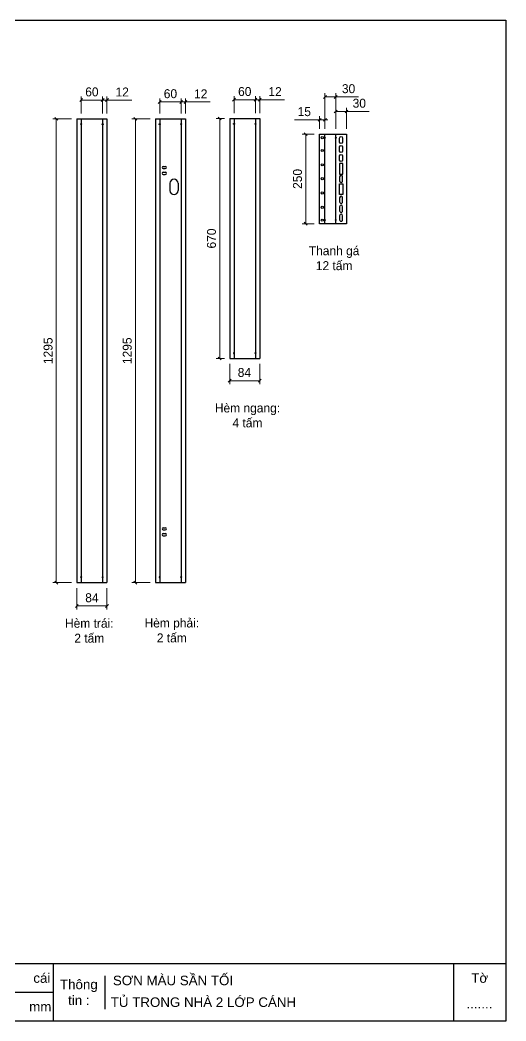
# Model space of a CAD drawing. Header units: millimetres. Extents: x 0 to 3953, y 0 to 2795.
# Drawn here: x 2596 to 3953, y 0 to 2795 of the extents above; entities that cross this region are included whole.
import ezdxf

# ---------------------------------------------------------------- set-up
doc = ezdxf.new("R2010")
doc.units = ezdxf.units.MM
doc.layers.add('CNC', color=7, linetype='Continuous')
doc.layers.add('DIM', color=253, linetype='Continuous')
doc.styles.add('Arial', font='arial.ttf')
doc.dimstyles.new('Dim-25', dxfattribs={"dimtxt": 25, "dimasz": 8, "dimexe": 10, "dimexo": 15, "dimgap": 10, "dimtad": 1, "dimdec": 0, "dimtxsty": 'Standard', "dimblk": 'OBLIQUE', "dimcen": 10, "dimclrd": 5, "dimclre": 5, "dimclrt": 3, "dimazin": 3, "dimtfac": 1, "dimtdec": 0, "dimtmove": 0, "dimatfit": 3, "dimldrblk": 'OBLIQUE', "dimlwd": 9, "dimlwe": 9})

# ---------------------------------------------------------------- blocks, each defined once
blk = doc.blocks.new('f3daunguoc')
at = {"layer": 'CNC', "color": 2, "lineweight": -3}
blk.add_circle((0, 0), 1.5, dxfattribs=at)
blk = doc.blocks.new('*D10')
at = {"color": 0, "linetype": 'ByBlock', "lineweight": -2}
for p, q in [((3042.3, 2562.4), (3050.3, 2570.4)), ((3062.3, 2570.4), (3054.3, 2562.4))]:
    blk.add_line(p, q, dxfattribs=at)
at = {"layer": 'Defpoints', "color": 0, "transparency": 16777216}
for p in [(3058.3, 2566.4), (3046.3, 2519), (3058.3, 2519)]:
    blk.add_point(p, dxfattribs=at)
at = {"layer": 'DIM', "color": 5, "lineweight": 9, "transparency": 16777216}
for p, q in [((3046.3, 2534), (3046.3, 2576.4)), ((3058.3, 2534), (3058.3, 2576.4)), ((3046.3, 2566.4), (3038.3, 2566.4)), ((3046.3, 2566.4), (3058.3, 2566.4)), ((3058.3, 2566.4), (3127.5, 2566.4))]:
    blk.add_line(p, q, dxfattribs=at)
at = {"layer": 'DIM', "color": 3, "transparency": 16777216, "insert": (3100.9, 2589), "char_height": 25, "attachment_point": 5}
blk.add_mtext('12', dxfattribs=at)
blk = doc.blocks.new('_Oblique')
at = {"color": 0, "linetype": 'ByBlock', "lineweight": -2}
blk.add_line((-0.5, -0.5), (0.5, 0.5), dxfattribs=at)
blk = doc.blocks.new('*D11')
at = {"color": 0, "linetype": 'ByBlock', "lineweight": -2}
for p, q in [((2990.3, 2570.4), (2982.3, 2562.4)), ((3042.3, 2562.4), (3050.3, 2570.4))]:
    blk.add_line(p, q, dxfattribs=at)
at = {"layer": 'Defpoints', "color": 0, "transparency": 16777216}
for p in [(2986.3, 2566.4), (2986.3, 2519), (3046.3, 2519)]:
    blk.add_point(p, dxfattribs=at)
at = {"layer": 'DIM', "color": 5, "lineweight": 9, "transparency": 16777216}
for p, q in [((2986.3, 2534), (2986.3, 2576.4)), ((3046.3, 2534), (3046.3, 2576.4)), ((3046.3, 2566.4), (2986.3, 2566.4))]:
    blk.add_line(p, q, dxfattribs=at)
at = {"layer": 'DIM', "color": 3, "transparency": 16777216, "insert": (3016.3, 2589.2), "char_height": 25, "attachment_point": 5}
blk.add_mtext('60', dxfattribs=at)
blk = doc.blocks.new('*D12')
at = {"color": 0, "linetype": 'ByBlock', "lineweight": -2}
for p, q in [((2823.1, 2567.5), (2831.1, 2575.5)), ((2843.1, 2575.5), (2835.1, 2567.5))]:
    blk.add_line(p, q, dxfattribs=at)
at = {"layer": 'Defpoints', "color": 0, "transparency": 16777216}
for p in [(2839.1, 2571.5), (2827.1, 2519), (2839.1, 2519)]:
    blk.add_point(p, dxfattribs=at)
at = {"layer": 'DIM', "color": 5, "lineweight": 9, "transparency": 16777216}
for p, q in [((2827.1, 2571.5), (2819.1, 2571.5)), ((2827.1, 2534), (2827.1, 2581.5)), ((2827.1, 2571.5), (2839.1, 2571.5)), ((2839.1, 2534), (2839.1, 2581.5)), ((2839.1, 2571.5), (2908.3, 2571.5))]:
    blk.add_line(p, q, dxfattribs=at)
at = {"layer": 'DIM', "color": 3, "transparency": 16777216, "insert": (2881.7, 2594.1), "char_height": 25, "attachment_point": 5}
blk.add_mtext('12', dxfattribs=at)
blk = doc.blocks.new('*D13')
at = {"color": 0, "linetype": 'ByBlock', "lineweight": -2}
for p, q in [((2771.1, 2575.5), (2763.1, 2567.5)), ((2823.1, 2567.5), (2831.1, 2575.5))]:
    blk.add_line(p, q, dxfattribs=at)
at = {"layer": 'Defpoints', "color": 0, "transparency": 16777216}
for p in [(2767.1, 2571.5), (2767.1, 2519), (2827.1, 2519)]:
    blk.add_point(p, dxfattribs=at)
at = {"layer": 'DIM', "color": 5, "lineweight": 9, "transparency": 16777216}
for p, q in [((2767.1, 2534), (2767.1, 2581.5)), ((2827.1, 2571.5), (2767.1, 2571.5)), ((2827.1, 2534), (2827.1, 2581.5))]:
    blk.add_line(p, q, dxfattribs=at)
at = {"layer": 'DIM', "color": 3, "transparency": 16777216, "insert": (2797.1, 2594.3), "char_height": 25, "attachment_point": 5}
blk.add_mtext('60', dxfattribs=at)
blk = doc.blocks.new('*D14')
at = {"color": 0, "linetype": 'ByBlock', "lineweight": -2}
for p, q in [((2701.7, 2515), (2693.7, 2523)), ((2693.7, 1228), (2701.7, 1220))]:
    blk.add_line(p, q, dxfattribs=at)
at = {"layer": 'Defpoints', "color": 0, "transparency": 16777216}
for p in [(2755.1, 2519), (2697.7, 1224), (2755.1, 1224)]:
    blk.add_point(p, dxfattribs=at)
at = {"layer": 'DIM', "color": 5, "lineweight": 9, "transparency": 16777216}
for p, q in [((2740.1, 2519), (2687.7, 2519)), ((2697.7, 2519), (2697.7, 1224)), ((2740.1, 1224), (2687.7, 1224))]:
    blk.add_line(p, q, dxfattribs=at)
at = {"layer": 'DIM', "color": 3, "transparency": 16777216, "insert": (2674.9, 1871.5), "char_height": 25, "attachment_point": 5, "rotation": 90}
blk.add_mtext('1295', dxfattribs=at)
blk = doc.blocks.new('*D15')
at = {"color": 0, "linetype": 'ByBlock', "lineweight": -2}
for p, q in [((2922.6, 2515), (2914.6, 2523)), ((2914.6, 1228), (2922.6, 1220))]:
    blk.add_line(p, q, dxfattribs=at)
at = {"layer": 'Defpoints', "color": 0, "transparency": 16777216}
for p in [(2974.3, 2519), (2918.6, 1224), (2974.3, 1224)]:
    blk.add_point(p, dxfattribs=at)
at = {"layer": 'DIM', "color": 5, "lineweight": 9, "transparency": 16777216}
for p, q in [((2959.3, 2519), (2908.6, 2519)), ((2918.6, 2519), (2918.6, 1224)), ((2959.3, 1224), (2908.6, 1224))]:
    blk.add_line(p, q, dxfattribs=at)
at = {"layer": 'DIM', "color": 3, "transparency": 16777216, "insert": (2895.8, 1871.5), "char_height": 25, "attachment_point": 5, "rotation": 90}
blk.add_mtext('1295', dxfattribs=at)
blk = doc.blocks.new('*D16')
at = {"color": 0, "linetype": 'ByBlock', "lineweight": -2}
for p, q in [((3249.8, 2568.5), (3257.8, 2576.5)), ((3269.8, 2576.5), (3261.8, 2568.5))]:
    blk.add_line(p, q, dxfattribs=at)
at = {"layer": 'Defpoints', "color": 0, "transparency": 16777216}
for p in [(3265.8, 2572.5), (3253.8, 2520), (3265.8, 2520)]:
    blk.add_point(p, dxfattribs=at)
at = {"layer": 'DIM', "color": 5, "lineweight": 9, "transparency": 16777216}
for p, q in [((3253.8, 2572.5), (3245.8, 2572.5)), ((3253.8, 2535), (3253.8, 2582.5)), ((3253.8, 2572.5), (3265.8, 2572.5)), ((3265.8, 2535), (3265.8, 2582.5)), ((3265.8, 2572.5), (3335, 2572.5))]:
    blk.add_line(p, q, dxfattribs=at)
at = {"layer": 'DIM', "color": 3, "transparency": 16777216, "insert": (3308.4, 2595.1), "char_height": 25, "attachment_point": 5}
blk.add_mtext('12', dxfattribs=at)
blk = doc.blocks.new('*D17')
at = {"color": 0, "linetype": 'ByBlock', "lineweight": -2}
for p, q in [((3197.8, 2576.5), (3189.8, 2568.5)), ((3249.8, 2568.5), (3257.8, 2576.5))]:
    blk.add_line(p, q, dxfattribs=at)
at = {"layer": 'Defpoints', "color": 0, "transparency": 16777216}
for p in [(3193.8, 2572.5), (3193.8, 2520), (3253.8, 2520)]:
    blk.add_point(p, dxfattribs=at)
at = {"layer": 'DIM', "color": 5, "lineweight": 9, "transparency": 16777216}
for p, q in [((3193.8, 2535), (3193.8, 2582.5)), ((3253.8, 2572.5), (3193.8, 2572.5)), ((3253.8, 2535), (3253.8, 2582.5))]:
    blk.add_line(p, q, dxfattribs=at)
at = {"layer": 'DIM', "color": 3, "transparency": 16777216, "insert": (3223.8, 2595.3), "char_height": 25, "attachment_point": 5}
blk.add_mtext('60', dxfattribs=at)
blk = doc.blocks.new('*D18')
at = {"color": 0, "linetype": 'ByBlock', "lineweight": -2}
for p, q in [((3157.8, 2516), (3149.8, 2524)), ((3149.8, 1854), (3157.8, 1846))]:
    blk.add_line(p, q, dxfattribs=at)
at = {"layer": 'Defpoints', "color": 0, "transparency": 16777216}
for p in [(3181.8, 2520), (3153.8, 1850), (3181.8, 1850)]:
    blk.add_point(p, dxfattribs=at)
at = {"layer": 'DIM', "color": 5, "lineweight": 9, "transparency": 16777216}
for p, q in [((3166.8, 2520), (3143.8, 2520)), ((3153.8, 2520), (3153.8, 1850)), ((3166.8, 1850), (3143.8, 1850))]:
    blk.add_line(p, q, dxfattribs=at)
at = {"layer": 'DIM', "color": 3, "transparency": 16777216, "insert": (3131, 2185), "char_height": 25, "attachment_point": 5, "rotation": 90}
blk.add_mtext('670', dxfattribs=at)
blk = doc.blocks.new('*D19')
at = {"color": 0, "linetype": 'ByBlock', "lineweight": -2}
for p, q in [((2759.1, 1162.9), (2751.1, 1154.9)), ((2835.1, 1154.9), (2843.1, 1162.9))]:
    blk.add_line(p, q, dxfattribs=at)
at = {"layer": 'Defpoints', "color": 0, "transparency": 16777216}
for p in [(2755.1, 1224), (2839.1, 1224), (2839.1, 1158.9)]:
    blk.add_point(p, dxfattribs=at)
at = {"layer": 'DIM', "color": 5, "lineweight": 9, "transparency": 16777216}
for p, q in [((2755.1, 1209), (2755.1, 1148.9)), ((2839.1, 1209), (2839.1, 1148.9)), ((2755.1, 1158.9), (2839.1, 1158.9))]:
    blk.add_line(p, q, dxfattribs=at)
at = {"layer": 'DIM', "color": 3, "transparency": 16777216, "insert": (2797.1, 1181.7), "char_height": 25, "attachment_point": 5}
blk.add_mtext('84', dxfattribs=at)
blk = doc.blocks.new('*D20')
at = {"color": 0, "linetype": 'ByBlock', "lineweight": -2}
for p, q in [((3185.8, 1792), (3177.8, 1784)), ((3261.8, 1784), (3269.8, 1792))]:
    blk.add_line(p, q, dxfattribs=at)
at = {"layer": 'Defpoints', "color": 0, "transparency": 16777216}
for p in [(3181.8, 1850), (3265.8, 1850), (3265.8, 1788)]:
    blk.add_point(p, dxfattribs=at)
at = {"layer": 'DIM', "color": 5, "lineweight": 9, "transparency": 16777216}
for p, q in [((3181.8, 1835), (3181.8, 1778)), ((3265.8, 1835), (3265.8, 1778)), ((3181.8, 1788), (3265.8, 1788))]:
    blk.add_line(p, q, dxfattribs=at)
at = {"layer": 'DIM', "color": 3, "transparency": 16777216, "insert": (3222.8, 1810.8), "char_height": 25, "attachment_point": 5}
blk.add_mtext('84', dxfattribs=at)
blk = doc.blocks.new('KHUNG CHUẨN')
at = {"color": 7}
for p, q in [((19889.2, -28535.2), (16919.2, -28535.2)), ((18939.2, -28535.2), (18939.2, -28655.2)), ((19779.2, -28535.2), (19779.2, -28655.2)), ((19047.6, -28560.2), (19047.6, -28630.2)), ((18939.2, -28595.2), (16919.2, -28595.2))]:
    blk.add_line(p, q, dxfattribs=at)
blk.add_lwpolyline([(16919.2, -26555.2), (19889.2, -26555.2), (19889.2, -28655.2), (16919.2, -28655.2)], close=True, dxfattribs=at)
at = {"color": 2, "char_height": 20, "style": 'Arial'}
for s, insert, width, attachment_point in [('cái', (18897.9, -28565.2), 63.517, 4), ('Tờ', (19834.2, -28565.2), 110, 5), ('Thông\\Ptin :', (18993.4, -28595.2), 108.311, 5), ('mm', (18889.2, -28625.2), 917.634, 4)]:
    blk.add_mtext(s, dxfattribs=dict(at, insert=insert, width=width, attachment_point=attachment_point))
at = {"color": 3, "style": 'Arial'}
for tag, p in [('#01', (17055.6, -28580.1)), ('#02', (17431.4, -28580.1)), ('#03', (18030.6, -28580.1)), ('#08', (18751.7, -28580.1)), ('#10', (19064.8, -28580.1)), ('#04', (17024.8, -28634.6)), ('#05', (17308.5, -28633)), ('#06', (17632.7, -28633.7)), ('#07', (18002, -28634.7)), ('#09', (18753.8, -28632.6)), ('#11', (19060.3, -28625.7)), ('#12', (19806.5, -28628.9))]:
    blk.add_attdef(tag, p, '', height=20, dxfattribs=at)
blk = doc.blocks.new('f2dauxuoi')
at = {"layer": 'CNC', "color": 2, "lineweight": -3}
blk.add_circle((0, 0), 1, dxfattribs=at)
blk = doc.blocks.new('ovan8.5x20')
at = {"layer": 'CNC', "color": 2, "lineweight": -3}
for p, q in [((5.7, 4.2), (-5.8, 4.2)), ((-5.8, -4.2), (5.7, -4.2))]:
    blk.add_line(p, q, dxfattribs=at)
for centre, start, end in [((-5.8, 0), 90, 270), ((5.7, 0), 270, 90)]:
    blk.add_arc(centre, 4.25, start, end, dxfattribs=at)
blk = doc.blocks.new('*D49')
at = {"color": 0, "linetype": 'ByBlock', "lineweight": -2}
for p, q in [((3481.8, 2543.8), (3473.8, 2535.8)), ((3503.8, 2535.8), (3511.8, 2543.8))]:
    blk.add_line(p, q, dxfattribs=at)
at = {"layer": 'Defpoints', "color": 0, "transparency": 16777216}
for p in [(3507.8, 2539.8), (3477.8, 2476.4), (3507.8, 2476.4)]:
    blk.add_point(p, dxfattribs=at)
at = {"layer": 'DIM', "color": 5, "lineweight": 9, "transparency": 16777216}
for p, q in [((3477.8, 2491.4), (3477.8, 2549.8)), ((3507.8, 2491.4), (3507.8, 2549.8)), ((3477.8, 2539.8), (3507.8, 2539.8)), ((3507.8, 2539.8), (3571.5, 2539.8))]:
    blk.add_line(p, q, dxfattribs=at)
at = {"layer": 'DIM', "color": 3, "transparency": 16777216, "insert": (3543.6, 2562.6), "char_height": 25, "attachment_point": 5}
blk.add_mtext('30', dxfattribs=at)
blk = doc.blocks.new('*D50')
at = {"color": 0, "linetype": 'ByBlock', "lineweight": -2}
for p, q in [((3451.8, 2584.4), (3443.8, 2576.4)), ((3473.8, 2576.4), (3481.8, 2584.4))]:
    blk.add_line(p, q, dxfattribs=at)
at = {"layer": 'Defpoints', "color": 0, "transparency": 16777216}
for p in [(3477.8, 2580.4), (3447.8, 2476.4), (3477.8, 2476.4)]:
    blk.add_point(p, dxfattribs=at)
at = {"layer": 'DIM', "color": 5, "lineweight": 9, "transparency": 16777216}
for p, q in [((3447.8, 2491.4), (3447.8, 2590.4)), ((3447.8, 2580.4), (3477.8, 2580.4)), ((3477.8, 2491.4), (3477.8, 2590.4)), ((3477.8, 2580.4), (3541.5, 2580.4))]:
    blk.add_line(p, q, dxfattribs=at)
at = {"layer": 'DIM', "color": 3, "transparency": 16777216, "insert": (3513.6, 2603.2), "char_height": 25, "attachment_point": 5}
blk.add_mtext('30', dxfattribs=at)
blk = doc.blocks.new('*D51')
at = {"color": 0, "linetype": 'ByBlock', "lineweight": -2}
for p, q in [((3428.8, 2512.4), (3436.8, 2520.4)), ((3451.8, 2520.4), (3443.8, 2512.4))]:
    blk.add_line(p, q, dxfattribs=at)
at = {"layer": 'Defpoints', "color": 0, "transparency": 16777216}
for p in [(3432.8, 2516.4), (3432.8, 2476.4), (3447.8, 2476.4)]:
    blk.add_point(p, dxfattribs=at)
at = {"layer": 'DIM', "color": 5, "lineweight": 9, "transparency": 16777216}
for p, q in [((3432.8, 2516.4), (3363.1, 2516.4)), ((3432.8, 2491.4), (3432.8, 2526.4)), ((3447.8, 2516.4), (3432.8, 2516.4)), ((3447.8, 2491.4), (3447.8, 2526.4)), ((3447.8, 2516.4), (3455.8, 2516.4))]:
    blk.add_line(p, q, dxfattribs=at)
at = {"layer": 'DIM', "color": 3, "transparency": 16777216, "insert": (3390, 2539.1), "char_height": 25, "attachment_point": 5}
blk.add_mtext('15', dxfattribs=at)
blk = doc.blocks.new('*D52')
at = {"color": 0, "linetype": 'ByBlock', "lineweight": -2}
for p, q in [((3397.9, 2472.4), (3389.9, 2480.4)), ((3389.9, 2230.4), (3397.9, 2222.4))]:
    blk.add_line(p, q, dxfattribs=at)
at = {"layer": 'Defpoints', "color": 0, "transparency": 16777216}
for p in [(3432.8, 2476.4), (3393.9, 2226.4), (3432.8, 2226.4)]:
    blk.add_point(p, dxfattribs=at)
at = {"layer": 'DIM', "color": 5, "lineweight": 9, "transparency": 16777216}
for p, q in [((3417.8, 2476.4), (3383.9, 2476.4)), ((3393.9, 2476.4), (3393.9, 2226.4)), ((3417.8, 2226.4), (3383.9, 2226.4))]:
    blk.add_line(p, q, dxfattribs=at)
at = {"layer": 'DIM', "color": 3, "transparency": 16777216, "insert": (3371.1, 2351.4), "char_height": 25, "attachment_point": 5, "rotation": 90}
blk.add_mtext('250', dxfattribs=at)
blk = doc.blocks.new('ovan6x9')
at = {"color": 2}
for p, q in [((2, 6), (8, 6)), ((2, 0), (8, 0))]:
    blk.add_line(p, q, dxfattribs=at)
for centre, start, end in [((2, 3), 90, 270), ((8, 3), 270, 90)]:
    blk.add_arc(centre, 3, start, end, dxfattribs=at)

msp = doc.modelspace()

# ---------------------------------------------------------------- linework, layer by layer
at = {"color": 7}
for p, q in [((2755.1, 2519), (2755.1, 1224)), ((2755.1, 2519), (2839.1, 2519)), ((2767.1, 2519), (2767.1, 1224)), ((2827.1, 2519), (2827.1, 1224)), ((2839.1, 2519), (2839.1, 1224)), ((2974.3, 2519), (2974.3, 1224)), ((2974.3, 2519), (3058.3, 2519)), ((2986.3, 2519), (2986.3, 1224)), ((3046.3, 2519), (3046.3, 1224)), ((3058.3, 2519), (3058.3, 1224)), ((3181.8, 2520), (3181.8, 1850)), ((3181.8, 2520), (3265.8, 2520)), ((3193.8, 2520), (3193.8, 1850)), ((3253.8, 2520), (3253.8, 1850)), ((3265.8, 2520), (3265.8, 1850)), ((3432.8, 2476.4), (3507.8, 2476.4)), ((3432.8, 2226.4), (3432.8, 2476.4)), ((3447.8, 2226.4), (3447.8, 2476.4)), ((3477.8, 2226.4), (3477.8, 2476.4)), ((3507.8, 2476.4), (3507.8, 2226.4)), ((3507.8, 2226.4), (3432.8, 2226.4))]:
    msp.add_line(p, q, dxfattribs=at)
at = {"color": 2}
for p, q in [((3014.8, 2339.1), (3014.8, 2319.1)), ((3037.8, 2339.1), (3037.8, 2319.1)), ((3181.8, 1850), (3265.8, 1850)), ((2755.1, 1224), (2839.1, 1224)), ((2974.3, 1224), (3058.3, 1224))]:
    msp.add_line(p, q, dxfattribs=at)
for points in [[(3488.3, 2364.9), (3497.3, 2364.9), (3497.3, 2394.9), (3488.3, 2394.9)], [(3488.3, 2337.9), (3497.3, 2337.9), (3497.3, 2307.9), (3488.3, 2307.9)]]:
    msp.add_lwpolyline(points, close=True, dxfattribs=at)
for centre in [(3440.3, 2466.4), (3440.3, 2430.7), (3440.3, 2390.7), (3440.3, 2352.2), (3440.3, 2312.2), (3440.3, 2272.2), (3440.3, 2236.4)]:
    msp.add_circle(centre, 3, dxfattribs=at)
for centre, start, end in [((3026.3, 2339.1), 0, 180), ((3026.3, 2319.1), 180, 0)]:
    msp.add_arc(centre, 11.5, start, end, dxfattribs=at)

# ---------------------------------------------------------------- block references
at = {"color": 3}
ref = msp.add_blockref('KHUNG CHUẨN', (-22519.5, 38140), dxfattribs=dict(at, xscale=1.330999999991036, yscale=1.330999999991036, zscale=1.330999999991036))
ref.add_attrib('#10', 'SƠN MÀU SẦN TỐI', (2855.7, 99.9), dxfattribs={"color": 3, "height": 26.62, "style": 'Arial'})
ref.add_attrib('#11', 'TỦ TRONG NHÀ 2 LỚP CÁNH', (2849.7, 39.2), dxfattribs={"color": 3, "height": 26.62, "style": 'Arial'})
ref.add_attrib('#12', '.......', (3842.9, 34.9), dxfattribs={"color": 3, "height": 26.62, "style": 'Arial'})
at = {"lineweight": -3}
for name, p, rotation in [('f3daunguoc', (2767.1, 2504), 180), ('f3daunguoc', (2827.1, 2504), 180), ('f3daunguoc', (2986.3, 2504), 180), ('f3daunguoc', (3046.3, 2504), 180), ('f3daunguoc', (3193.8, 2505), 180), ('f3daunguoc', (3253.8, 2505), 180), ('f3daunguoc', (3477.8, 2466.4), 270), ('f3daunguoc', (3477.8, 2466.4), 270), ('f2dauxuoi', (3447.8, 2236.4), 180)]:
    msp.add_blockref(name, p, dxfattribs=dict(at, rotation=rotation))
at = {"lineweight": -3, "xscale": -1}
for name, p in [('f2dauxuoi', (3447.8, 2466.4)), ('f3daunguoc', (3193.8, 1865)), ('f3daunguoc', (3253.8, 1865)), ('f3daunguoc', (2767.1, 1239)), ('f3daunguoc', (2827.1, 1239)), ('f3daunguoc', (2986.3, 1239)), ('f3daunguoc', (3046.3, 1239))]:
    msp.add_blockref(name, p, dxfattribs=at)
at = {"color": 7}
for p in [(2994, 2380.3), (2994, 2363.8), (2994, 1371.3), (2994, 1354.8)]:
    msp.add_blockref('ovan6x9', p, dxfattribs=at)
at = {"lineweight": -3, "xscale": -1, "rotation": 270}
msp.add_blockref('f3daunguoc', (3477.8, 2236.4), dxfattribs=at)
at = {"layer": 'CNC', "lineweight": -3, "xscale": -1, "rotation": 270}
for p in [(3492.8, 2459.9), (3492.8, 2434.9), (3492.8, 2409.9)]:
    msp.add_blockref('ovan8.5x20', p, dxfattribs=at)
at = {"layer": 'CNC', "lineweight": -3, "rotation": 270}
for p in [(3492.8, 2351.4), (3492.8, 2292.9), (3492.8, 2267.9), (3492.8, 2242.9)]:
    msp.add_blockref('ovan8.5x20', p, dxfattribs=at)

# ---------------------------------------------------------------- texts
at = {"color": 2, "char_height": 25, "width": 785, "attachment_point": 5}
for s, insert in [('Thanh gá\\P12 tấm', (3473.3, 2129.8)), ('Hèm ngang: \\P4 tấm', (3231.4, 1690.8)), ('Hèm trái: \\P2 tấm', (2789.8, 1089.6)), ('Hèm phải: \\P2 tấm', (3020.2, 1090.4))]:
    msp.add_mtext(s, dxfattribs=dict(at, insert=insert))

# ---------------------------------------------------------------- dimensions: what is measured, and where the dimension line sits
at = {"layer": 'DIM', "color": 2}
for base, p1, p2, picture, middle in [((2767.1, 2571.5), (2827.1, 2519), (2767.1, 2519), '*D13', (2797.1, 2594.3)), ((2839.1, 2571.5), (2827.1, 2519), (2839.1, 2519), '*D12', (2881.7, 2594.1)), ((2986.3, 2566.4), (3046.3, 2519), (2986.3, 2519), '*D11', (3016.3, 2589.2)), ((3058.3, 2566.4), (3046.3, 2519), (3058.3, 2519), '*D10', (3100.9, 2589)), ((3193.8, 2572.5), (3253.8, 2520), (3193.8, 2520), '*D17', (3223.8, 2595.3)), ((3265.8, 2572.5), (3253.8, 2520), (3265.8, 2520), '*D16', (3308.4, 2595.1)), ((2839.1, 1158.9), (2755.1, 1224), (2839.1, 1224), '*D19', (2797.1, 1181.7))]:
    dim = msp.add_linear_dim(base=base, p1=p1, p2=p2, dimstyle='Dim-25', dxfattribs=at)
    dim.commit()
    dim.dimension.update_dxf_attribs({"geometry": picture, "text_midpoint": middle})
at = {"layer": 'DIM'}
for base, p1, p2, picture, middle in [((3477.8, 2580.4), (3447.8, 2476.4), (3477.8, 2476.4), '*D50', (3513.6, 2603.2)), ((3507.8, 2539.8), (3477.8, 2476.4), (3507.8, 2476.4), '*D49', (3543.6, 2562.6)), ((3432.8, 2516.4), (3447.8, 2476.4), (3432.8, 2476.4), '*D51', (3390, 2539.1))]:
    dim = msp.add_linear_dim(base=base, p1=p1, p2=p2, dimstyle='Dim-25', dxfattribs=at)
    dim.commit()
    dim.dimension.update_dxf_attribs({"geometry": picture, "text_midpoint": middle})
at = {"layer": 'DIM', "color": 2}
for base, p1, p2, picture, middle in [((2697.7, 1224), (2755.1, 2519), (2755.1, 1224), '*D14', (2674.9, 1871.5)), ((2918.6, 1224), (2974.3, 2519), (2974.3, 1224), '*D15', (2895.8, 1871.5))]:
    dim = msp.add_linear_dim(base=base, p1=p1, p2=p2, angle=90, dimstyle='Dim-25', dxfattribs=at)
    dim.commit()
    dim.dimension.update_dxf_attribs({"geometry": picture, "text_midpoint": middle})
dim = msp.add_linear_dim(base=(3153.8, 1850), p1=(3181.8, 2520), p2=(3181.8, 1850), angle=90, dimstyle='Dim-25', dxfattribs=at)
dim.commit()
dim.dimension.update_dxf_attribs({"geometry": '*D18', "text_midpoint": (3153.8, 2185), "dimtype": 160})
at = {"layer": 'DIM'}
dim = msp.add_linear_dim(base=(3393.9, 2226.4), p1=(3432.8, 2476.4), p2=(3432.8, 2226.4), angle=90, dimstyle='Dim-25', dxfattribs=at)
dim.commit()
dim.dimension.update_dxf_attribs({"geometry": '*D52', "text_midpoint": (3371.1, 2351.4)})
at = {"layer": 'DIM', "color": 2}
dim = msp.add_linear_dim(base=(3265.8, 1788), p1=(3181.8, 1850), p2=(3265.8, 1850), dimstyle='Dim-25', dxfattribs=at)
dim.commit()
dim.dimension.update_dxf_attribs({"geometry": '*D20', "text_midpoint": (3222.8, 1788), "dimtype": 160})

doc.saveas('drawing.dxf')
